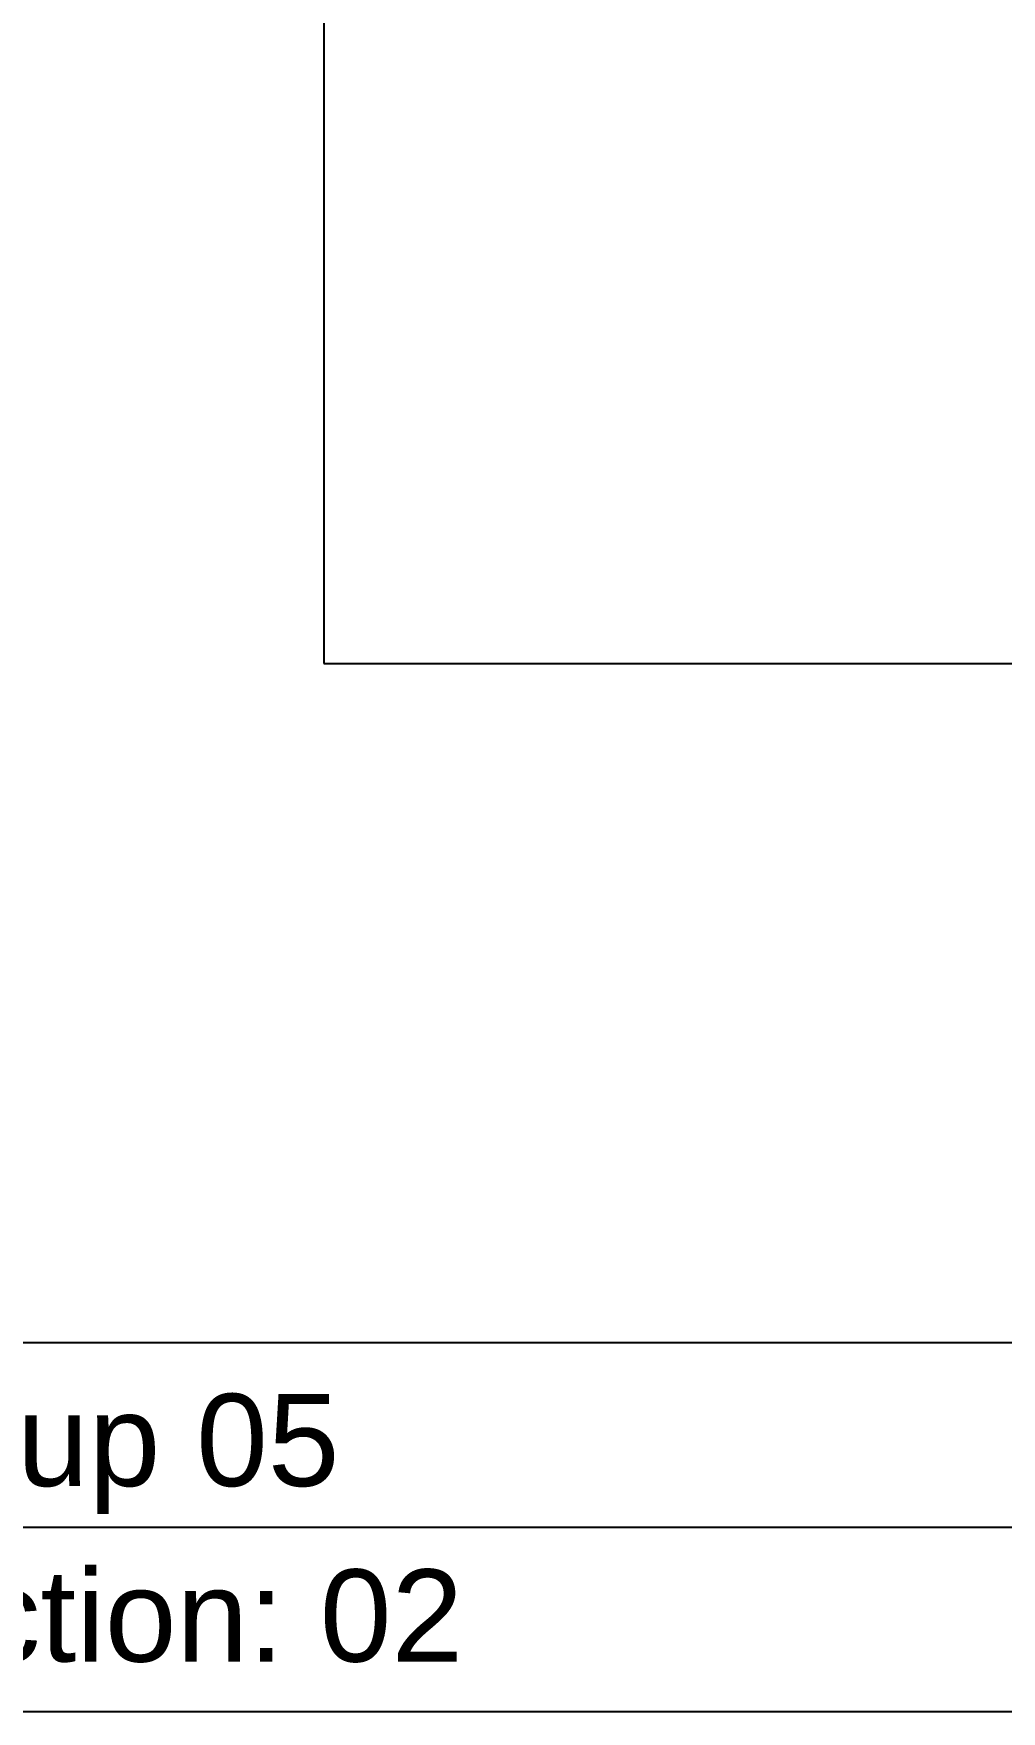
# Model space of a CAD drawing. Header units: millimetres. Extents: x -563 to 260, y 0 to 322.
# Drawn here: x 20.4 to 72.8, y 0 to 91 of the extents above; entities that cross this region are included whole.
import ezdxf

# ---------------------------------------------------------------- set-up
doc = ezdxf.new("R2010")
doc.units = ezdxf.units.MM
doc.header["$MEASUREMENT"] = 0
doc.styles.get("Standard").update_dxf_attribs({"font": 'arial.ttf'})

msp = doc.modelspace()

# ---------------------------------------------------------------- linework, layer by layer
for p, q in [((36.113, 154.74), (36.113, 56.816)), ((36.113, 56.816), (114.381, 56.816)), ((0, 20), (260, 20)), ((0, 10), (260, 10)), ((10, 0), (250, 0))]:
    msp.add_line(p, q)

# ---------------------------------------------------------------- texts
for s, p in [('Group 05', (7.842, 12.221)), ('Section: 02', (8.719, 2.7))]:
    msp.add_text(s, height=5).set_placement(p)

doc.saveas('drawing.dxf')
